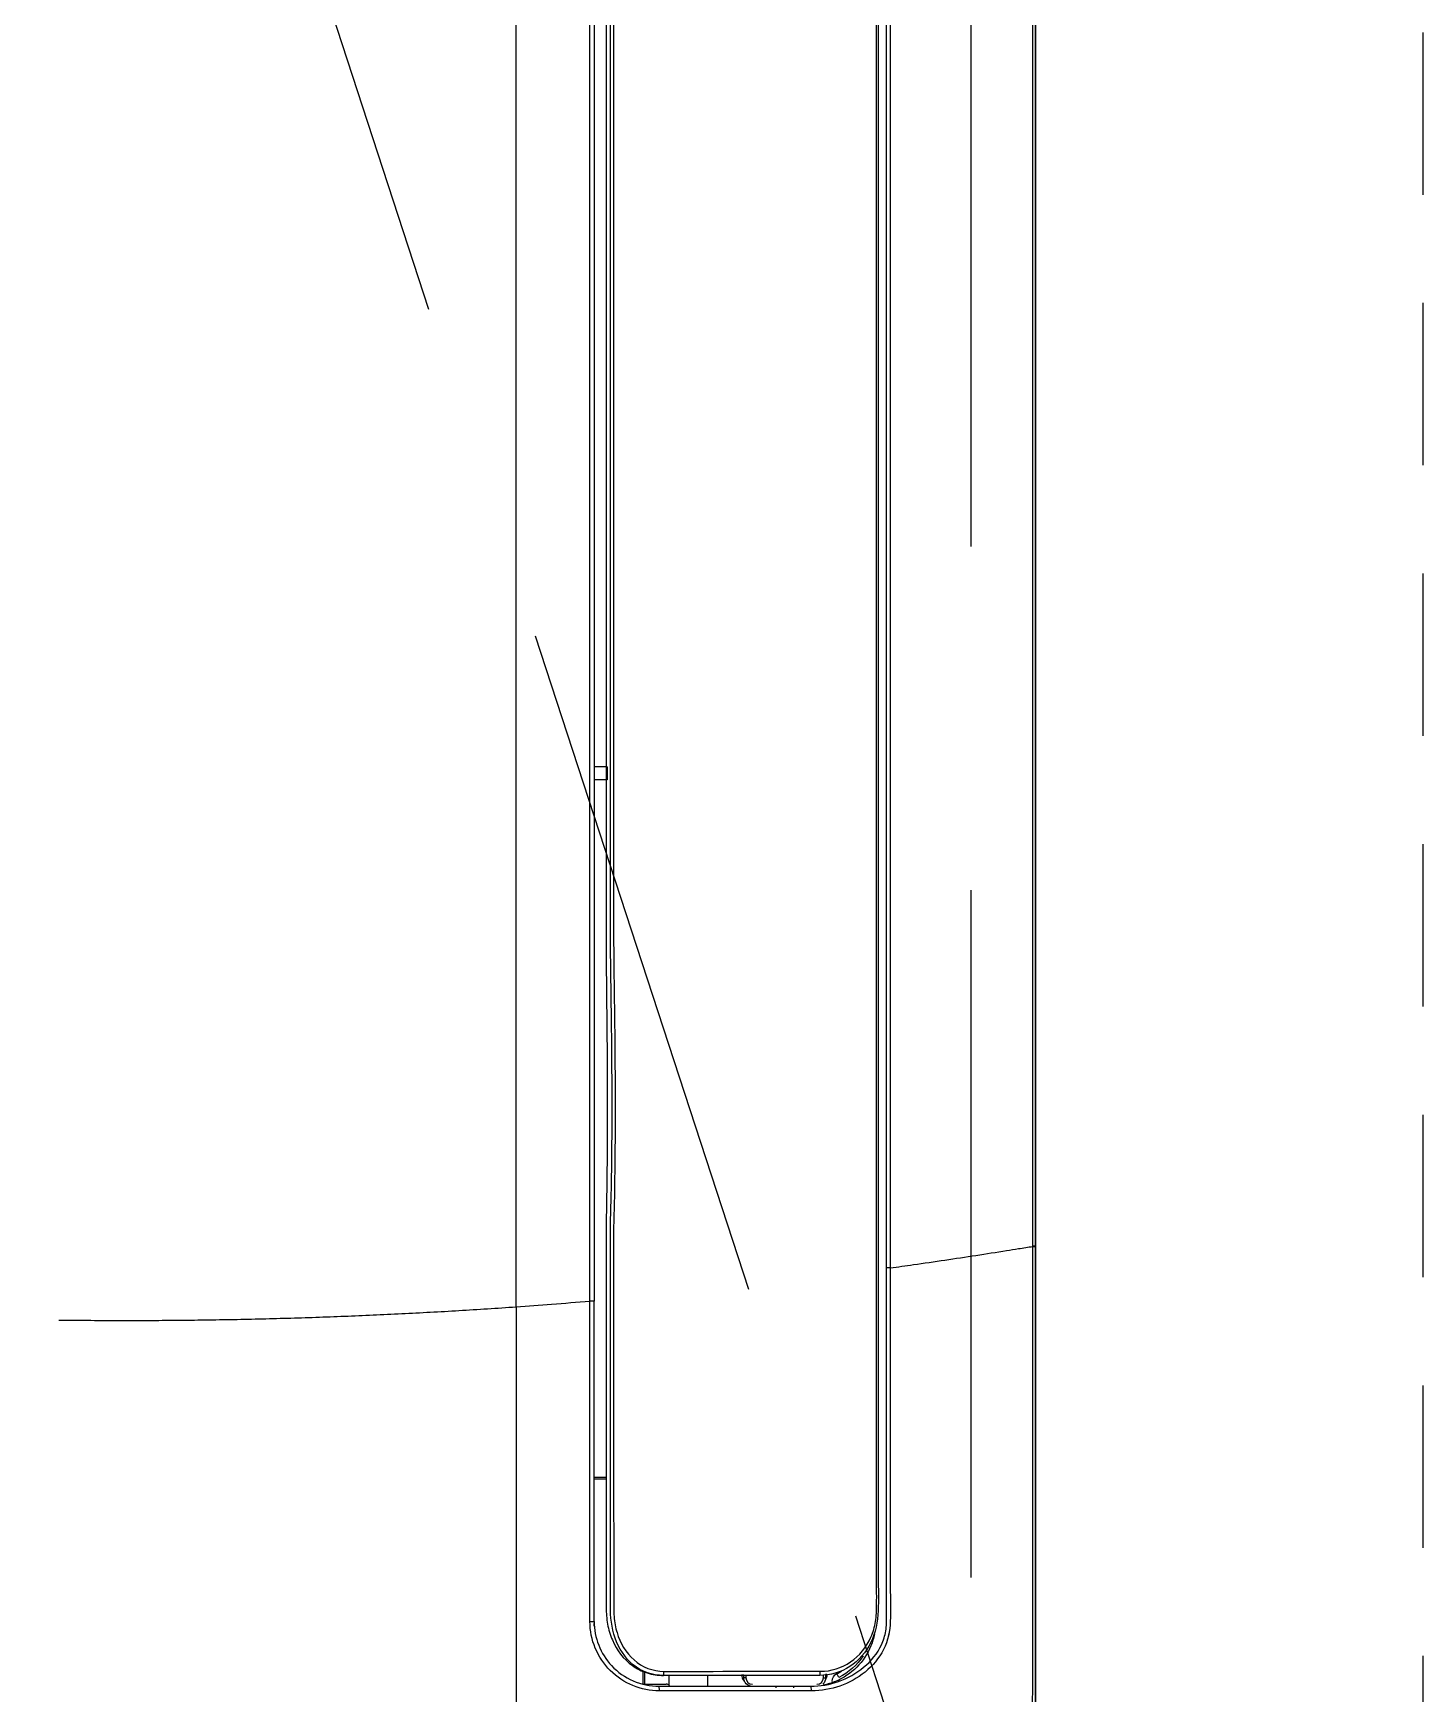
# Model space of a CAD drawing. Header units: millimetres. Extents: x 0 to 460316, y -63250 to 103204.
# Drawn here: x 222376.8 to 222697.5, y 89494.5 to 89878.1 of the extents above; entities that cross this region are included whole.
import ezdxf
from ezdxf.enums import TextEntityAlignment as Align

# ---------------------------------------------------------------- set-up
doc = ezdxf.new("R2010")
doc.units = ezdxf.units.MM
doc.header["$LTSCALE"] = 25
doc.linetypes.add('HID', pattern=[2.5, 1.5, -1])
doc.linetypes.add('HIDDEN', pattern=[9.525, 6.35, -3.175])
for name, color, linetype in [('06-LIGHT', 4, 'Continuous'), ('ac-Ref', 8, 'Continuous'), ('FORM(YOURNAME)-11', 1, 'Continuous'), ('도면층8', 8, 'Continuous')]:
    doc.layers.add(name, color=color, linetype=linetype)
doc.styles.add('YOURNAME', font='HY울릉도M.TTF')

# ---------------------------------------------------------------- blocks, each defined once
blk = doc.blocks.new('*U374')
at = {"color": 8}
for p, q in [((1312.7, 499.97), (207.18, 499.97)), ((207.18, 499.78), (1312.7, 499.78)), ((1312.7, 499.29), (207.18, 499.29)), ((1312.7, 499.78), (1312.7, 499.97)), ((1312.7, 499.29), (1312.7, 499.78)), ((1412.41, 454.49), (1411.51, 454.04)), ((1411.7, 451.74), (1411.7, 451.44)), ((1411.82, 451.44), (1412.48, 451.44)), ((1412.48, 450.94), (1411.86, 450.94)), ((1412.48, 450.94), (1412.48, 451.44)), ((1414.48, 443.99), (1414.78, 443.99)), ((1414.78, 439.99), (1414.48, 439.99)), ((1411.94, 433.04), (1412.48, 433.04)), ((1412.48, 432.54), (1411.94, 432.54)), ((1412.48, 433.04), (1412.48, 432.54)), ((1414.44, 424.24), (1411.94, 424.24)), ((1411.94, 415.24), (1414.44, 415.24)), ((1413.94, 409.66), (1413.94, 414.66)), ((1413.94, 409.3), (1410.8, 409.3)), ((1410.96, 409.66), (1413.94, 409.66)), ((1413.94, 409.3), (1413.94, 409.66)), ((1202.07, 400.98), (1205.07, 400.98)), ((1202.07, 400.98), (1202.07, 398)), ((1205.07, 400.98), (1205.07, 398)), ((1366.14, 397.95), (1366.14, 400.77)), ((1366.64, 400.77), (1366.64, 397.95)), ((194.4, 398), (1325.49, 398)), ((1325.47, 397.02), (194.4, 397.02)), ((1399.94, 397.95), (1400.59, 397.95)), ((1326.79, 380), (193.09, 380))]:
    blk.add_line(p, q, dxfattribs=at)
at = {"color": 1, "linetype": 'HIDDEN'}
blk.add_line((39.94, 14.99), (1479.94, 484.99), dxfattribs=at)
blk.add_lwpolyline([(1479.94, 484.99), (1479.94, 14.99), (39.94, 14.99), (39.94, 484.99)], close=True, dxfattribs=at)
at = {"color": 8, "extrusion": (0, 0, -1)}
for centre, radius, start, end in [((-1399.45, 448), 14.5, 123.3582, 153.4012), ((-1413.3, 454.94), 2, 270, 333.4012), ((-1411.7, 449.24), 2.5, 90, 121.8375), ((-1412.48, 449.44), 2, 90, 136.0476), ((-1412.48, 434.54), 2, 180, 270), ((-1411.7, 434.64), 2.5, 230.8007, 270)]:
    blk.add_arc(centre, radius, start, end, dxfattribs=at)
at = {"color": 8}
for centre, radius, start, end in [((1399.45, 448), 13.5, 26.5988, 31.903), ((1413.3, 454.94), 0.5, 206.5988, 270), ((1411.7, 449.24), 2.2, 86.9878, 90), ((1412.48, 449.44), 1.5, 0, 90), ((1412.48, 434.54), 1.5, 270, 0), ((1411.7, 434.64), 2.2, 270, 287.0747), ((1414.94, 414.66), 1, 135, 180)]:
    blk.add_arc(centre, radius, start, end, dxfattribs=at)
for centre, major_axis, ratio, start_param, end_param in [((1402.74, 466.21), (-0.5, 0), 0.595918, 0, 1.449973), ((1410.94, 450), (1, 0), 0.211564, 0, 1.531745), ((1410.94, 414), (1, 0), 0.091087, 0, 1.524136), ((1415.44, 413), (-1, 0), 0.07156, 4.657594, 6.336089), ((1399.44, 397), (0, 1), 0.039572, 4.743067, 6.253409)]:
    blk.add_ellipse(centre, major_axis=major_axis, ratio=ratio, start_param=start_param, end_param=end_param, dxfattribs=at)
for points, knots in [([(1445.54, 499.97), (1441.5, 499.97), (1437.45, 499.97), (1417.21, 499.97), (1401.02, 499.97), (1368.63, 499.97), (1352.44, 499.97), (1334.35, 499.97), (1332.45, 499.97), (1324.6, 499.97), (1318.65, 499.97), (1312.7, 499.97)], [0, 0, 0, 0, 0.091413, 0.091413, 0.457066, 0.457066, 0.822718, 0.822718, 0.865652, 0.865652, 1, 1, 1, 1]), ([(1312.82, 499.78), (1328.72, 499.78), (1344.63, 499.78), (1368.63, 499.78), (1376.73, 499.79), (1401.02, 499.79), (1417.21, 499.79), (1437.45, 499.79), (1441.5, 499.79), (1445.54, 499.79)], [0, 0, 0, 0, 0.359547, 0.359547, 0.542533, 0.542533, 0.908507, 0.908507, 1, 1, 1, 1]), ([(1445.54, 499.2), (1444.88, 499.2), (1444.21, 499.2), (1440.88, 499.21), (1438.21, 499.21), (1424.88, 499.23), (1414.21, 499.24), (1392.88, 499.27), (1382.21, 499.27), (1367.88, 499.28), (1364.21, 499.28), (1344.63, 499.29), (1328.72, 499.29), (1312.82, 499.29)], [0, 0, 0, 0, 0.015068, 0.015068, 0.075342, 0.075342, 0.316436, 0.316436, 0.557531, 0.557531, 0.640454, 0.640454, 1, 1, 1, 1]), ([(1317.81, 466.37), (1317.56, 468.15), (1316.61, 474.85), (1315.28, 483.83), (1314.03, 491.81), (1313.32, 496.17), (1313.02, 498.18), (1312.85, 499.29)], [0, 0, 0, 0, 0.156855, 0.590086, 0.806736, 0.893396, 1, 1, 1, 1]), ([(202.07, 466.37), (210.7, 466.36), (219.34, 466.37), (234.17, 466.37), (240.37, 466.37), (252.76, 466.37), (258.96, 466.37), (277.55, 466.37), (289.94, 466.37), (308.53, 466.37), (314.73, 466.37), (327.12, 466.37), (333.32, 466.37), (351.91, 466.37), (364.31, 466.37), (382.9, 466.37), (389.09, 466.37), (401.49, 466.37), (407.68, 466.37), (420.08, 466.37), (426.28, 466.37), (444.87, 466.37), (457.26, 466.37), (475.85, 466.37), (1042.05, 466.37), (1054.44, 466.37), (1060.64, 466.37), (1079.23, 466.37), (1091.62, 466.37), (1110.21, 466.37), (1116.41, 466.37), (1128.81, 466.37), (1135, 466.37), (1153.59, 466.37), (1165.99, 466.37), (1184.58, 466.37), (1190.78, 466.37), (1203.17, 466.37), (1209.37, 466.37), (1221.76, 466.37), (1227.96, 466.37), (1246.55, 466.37), (1258.94, 466.37), (1277.53, 466.37), (1283.73, 466.37), (1296.12, 466.37), (1302.32, 466.37), (1311.62, 466.37), (1314.71, 466.37), (1317.81, 466.37)], [0, 0, 0, 0, 0.046607, 0.046607, 0.08006, 0.08006, 0.113512, 0.113512, 0.180417, 0.180417, 0.213869, 0.213869, 0.247322, 0.247322, 0.314226, 0.314226, 0.347679, 0.347679, 0.381131, 0.381131, 0.414583, 0.414583, 0.481488, 0.481488, 0.514941, 0.514941, 0.548393, 0.548393, 0.615298, 0.615298, 0.64875, 0.64875, 0.682202, 0.682202, 0.749107, 0.749107, 0.78256, 0.78256, 0.816012, 0.816012, 0.849464, 0.849464, 0.916369, 0.916369, 0.949821, 0.949821, 0.983274, 0.983274, 1, 1, 1, 1]), ([(1317.81, 465.48), (1314.71, 465.48), (1311.62, 465.48), (1302.32, 465.48), (1296.12, 465.48), (1283.73, 465.48), (1277.53, 465.48), (1258.94, 465.48), (1246.55, 465.48), (1227.96, 465.48), (1221.76, 465.48), (1209.37, 465.48), (1203.17, 465.48), (1190.78, 465.48), (1184.58, 465.48), (1165.99, 465.49), (1153.59, 465.49), (1135, 465.49), (1128.81, 465.49), (1116.41, 465.48), (1110.21, 465.48), (1091.62, 465.48), (1079.23, 465.48), (1060.64, 465.48), (1054.44, 465.48), (1042.05, 465.48), (475.85, 465.48), (457.26, 465.48), (444.87, 465.48), (426.28, 465.49), (420.08, 465.49), (407.68, 465.49), (401.49, 465.49), (389.09, 465.49), (382.9, 465.49), (364.31, 465.49), (351.91, 465.49), (333.32, 465.49), (327.12, 465.49), (314.73, 465.49), (308.53, 465.49), (289.94, 465.48), (277.55, 465.48), (258.96, 465.48), (252.76, 465.48), (240.37, 465.48), (234.17, 465.48), (219.34, 465.49), (210.71, 465.48), (202.08, 465.48)], [0, 0, 0, 0, 0.016728, 0.016728, 0.05018, 0.05018, 0.083633, 0.083633, 0.150538, 0.150538, 0.183991, 0.183991, 0.217444, 0.217444, 0.250897, 0.250897, 0.317803, 0.317803, 0.351255, 0.351255, 0.384708, 0.384708, 0.451614, 0.451614, 0.485067, 0.485067, 0.51852, 0.51852, 0.585425, 0.585425, 0.618878, 0.618878, 0.652331, 0.652331, 0.685784, 0.685784, 0.752689, 0.752689, 0.786142, 0.786142, 0.819595, 0.819595, 0.886501, 0.886501, 0.919954, 0.919954, 0.953407, 0.953407, 1, 1, 1, 1]), ([(1317.81, 466.37), (1335.94, 466.37), (1354.08, 466.38), (1376.74, 466.37), (1381.27, 466.37), (1388.07, 466.37), (1390.34, 466.38), (1394.87, 466.38), (1397.13, 466.42), (1401.66, 466.34), (1403.93, 465.81), (1407.97, 463.77), (1409.72, 462.28), (1413.99, 457.05), (1415.47, 452.68), (1415.49, 448.19)], [0, 0, 0, 0, 0.5, 0.5, 0.625, 0.625, 0.6875, 0.6875, 0.75, 0.75, 0.8125, 0.8125, 0.875, 0.875, 1, 1, 1, 1]), ([(1414.44, 448), (1414.43, 452.36), (1412.9, 456.76), (1408.63, 461.95), (1406.86, 463.4), (1403.83, 464.79), (1402.77, 465.13), (1400.54, 465.52), (1399.42, 465.51), (1389.36, 465.45), (1380.42, 465.49), (1353.59, 465.49), (1335.7, 465.49), (1317.81, 465.48)], [0, 0, 0, 0, 0.125, 0.125, 0.1875, 0.1875, 0.21875, 0.21875, 0.25, 0.25, 0.5, 0.5, 1, 1, 1, 1]), ([(371.17, 463.58), (452.63, 463.58), (1094.09, 463.58), (1216.28, 463.58), (1257.01, 463.6), (1318.1, 463.58), (1338.47, 463.59), (1369.01, 463.59), (1379.18, 463.6), (1391.91, 463.6), (1394.45, 463.66), (1399.54, 463.49), (1402.08, 462.97), (1406.57, 460.78), (1408.54, 459.13), (1411.24, 454.97), (1411.94, 452.5), (1411.94, 450)], [0, 0, 0, 0, 0.5, 0.5, 0.75, 0.75, 0.875, 0.875, 0.9375, 0.9375, 0.953125, 0.953125, 0.96875, 0.96875, 0.984375, 0.984375, 1, 1, 1, 1]), ([(1410.98, 450.21), (1410.98, 452.71), (1410.22, 455.17), (1407.41, 459.27), (1405.38, 460.89), (1401.93, 462.41), (1400.7, 462.77), (1398.22, 463.18), (1396.95, 463.22), (1393.14, 463.23), (1390.6, 463.22), (1377.92, 463.22), (1367.77, 463.21), (1337.31, 463.2), (1317.01, 463.2), (1256.08, 463.21), (1215.47, 463.2), (1093.63, 463.21), (452.4, 463.21), (371.17, 463.21)], [0, 0, 0, 0, 0.015625, 0.015625, 0.03125, 0.03125, 0.039062, 0.039062, 0.046875, 0.046875, 0.0625, 0.0625, 0.125, 0.125, 0.25, 0.25, 0.5, 0.5, 1, 1, 1, 1]), ([(1402.36, 462.71), (1403.3, 462.53), (1406.14, 461.68), (1410.32, 458.9), (1413.1, 454.72), (1413.97, 451.88), (1414.16, 450.91), (1414.16, 450.9)], [0, 0, 0, 0, 0.160215, 0.495467, 0.830718, 0.998344, 1, 1, 1, 1]), ([(371.17, 402.51), (452.2, 402.51), (1093.24, 402.51), (1194.53, 402.5), (1214.79, 402.49), (1245.18, 402.48), (1255.31, 402.67), (1275.56, 402.86), (1285.69, 402.89), (1298.35, 402.72), (1300.89, 402.69), (1305.95, 402.56), (1308.48, 402.47), (1316.08, 402.52), (1321.14, 402.49), (1336.33, 402.51), (1346.46, 402.51), (1366.72, 402.51), (1376.84, 402.51), (1389.5, 402.52), (1392.03, 402.52), (1395.82, 402.52), (1397.09, 402.49), (1399.61, 402.7), (1400.86, 402.92), (1404.44, 404.02), (1406.69, 405.31), (1410.04, 409.12), (1410.99, 411.55), (1410.99, 414.09)], [0, 0, 0, 0, 0.5, 0.5, 0.625, 0.625, 0.6875, 0.6875, 0.75, 0.75, 0.765625, 0.765625, 0.78125, 0.78125, 0.8125, 0.8125, 0.875, 0.875, 0.9375, 0.9375, 0.953125, 0.953125, 0.960937, 0.960937, 0.96875, 0.96875, 0.984375, 0.984375, 1, 1, 1, 1]), ([(1411.94, 414), (1411.94, 411.49), (1411.07, 408.97), (1407.87, 405.07), (1405.66, 403.68), (1400.96, 402.01), (1398.4, 401.75), (1393.32, 401.79), (1390.79, 401.78), (1378.1, 401.77), (1367.94, 401.77), (1347.63, 401.77), (1337.48, 401.77), (1322.24, 401.76), (1317.16, 401.78), (1307.01, 401.73), (1301.93, 401.96), (1286.7, 402.2), (1276.54, 402.18), (1256.22, 401.97), (1246.06, 401.75), (1215.59, 401.75), (1195.27, 401.76), (1093.7, 401.77), (452.43, 401.77), (371.17, 401.77)], [0, 0, 0, 0, 0.015625, 0.015625, 0.03125, 0.03125, 0.046875, 0.046875, 0.0625, 0.0625, 0.125, 0.125, 0.1875, 0.1875, 0.21875, 0.21875, 0.25, 0.25, 0.3125, 0.3125, 0.375, 0.375, 0.5, 0.5, 1, 1, 1, 1]), ([(371.17, 400.77), (452.5, 400.77), (1093.84, 400.77), (1195.51, 400.76), (1215.85, 400.75), (1246.35, 400.75), (1256.52, 400.9), (1276.85, 401.05), (1287.02, 401.06), (1302.27, 400.89), (1307.35, 400.74), (1317.52, 400.78), (1322.6, 400.75), (1337.85, 400.77), (1348.02, 400.77), (1368.35, 400.77), (1378.51, 400.78), (1391.22, 400.78), (1393.76, 400.76), (1397.56, 400.81), (1398.83, 400.88), (1401.33, 401.34), (1402.58, 401.71), (1406.08, 403.21), (1408.18, 404.76), (1410.42, 407.88), (1410.98, 409.01), (1411.75, 411.43), (1411.94, 412.73), (1411.94, 414)], [0, 0, 0, 0, 0.5, 0.5, 0.625, 0.625, 0.6875, 0.6875, 0.75, 0.75, 0.78125, 0.78125, 0.8125, 0.8125, 0.875, 0.875, 0.9375, 0.9375, 0.953125, 0.953125, 0.960938, 0.960938, 0.96875, 0.96875, 0.984375, 0.984375, 0.992188, 0.992188, 1, 1, 1, 1]), ([(1399.44, 398), (1403.21, 398), (1406.92, 399.47), (1412.69, 404.83), (1414.46, 408.91), (1414.44, 413)], [0, 0, 0, 0, 0.477397, 0.477397, 1, 1, 1, 1]), ([(1415.5, 413.07), (1415.5, 410.96), (1415.08, 408.88), (1413.48, 405), (1412.29, 403.22), (1407.87, 398.78), (1403.72, 397.03), (1399.48, 397.03)], [0, 0, 0, 0, 0.25, 0.25, 0.5, 0.5, 1, 1, 1, 1]), ([(1326.79, 380), (1326.59, 382.73), (1326.18, 388.4), (1325.71, 394.07), (1325.47, 397.02)], [0, 0, 0, 0, 0.480429, 1, 1, 1, 1]), ([(1326.79, 380), (1334.87, 380), (1351.02, 380), (1375.24, 380), (1399.46, 380), (1423.66, 380), (1447.83, 380), (1471.96, 380), (1492.01, 380), (1506, 380), (1512.72, 380), (1515.44, 380), (1516.17, 380)], [0, 0, 0, 0, 0.127521, 0.255042, 0.382563, 0.510084, 0.637605, 0.765126, 0.892647, 0.956407, 0.988287, 1, 1, 1, 1])]:
    blk.add_open_spline(points, degree=3, knots=knots, dxfattribs=at)
for points, degree in [([(1312.7, 499.78), (1312.74, 499.78), (1312.78, 499.78), (1312.82, 499.78)], 3), ([(1312.85, 499.29), (1312.8, 499.29), (1312.75, 499.29), (1312.7, 499.29)], 3), ([(1312.83, 499.29), (1312.83, 499.57), (1312.83, 499.77), (1312.83, 499.78)], 3), ([(1317.81, 466.37), (1317.81, 466.07), (1317.81, 465.73), (1317.81, 465.48)], 3), ([(1410.99, 414.09), (1410.99, 426.24), (1410.98, 438.29), (1410.98, 450.21)], 3), ([(1411.94, 450), (1411.94, 438.12), (1411.94, 426.11), (1411.94, 414)], 3), ([(1415.49, 448.19), (1414.95, 448.19), (1414.44, 448.1), (1414.44, 448)], 3), ([(1414.44, 413), (1414.44, 424.75), (1414.44, 436.42), (1414.44, 448)], 3), ([(1415.49, 448.19), (1415.49, 436.58), (1415.5, 424.85), (1415.5, 413.07)], 3), ([(1325.49, 398), (1325.49, 397.99), (1325.49, 397.53), (1325.49, 397.02)], 3), ([(1399.48, 397.03), (1374.83, 397.03), (1350.16, 397.02), (1325.49, 397.02)], 3), ([(1399.44, 398), (1374.83, 398), (1350.2, 398), (1325.57, 398)], 3), ([(1329.85, 274.41), (1330.49, 327.21), (1326.79, 380)], 2)]:
    blk.add_open_spline(points, degree=degree, dxfattribs=at)
blk = doc.blocks.new('A$C43c8e90a')
at = {"layer": '06-LIGHT', "color": 10, "linetype": 'HID'}
blk.add_line((11793.28, 7696.75), (11793.28, 4116.75), dxfattribs=at)
at = {"layer": '도면층8', "rotation": 270}
blk.add_blockref('*U374', (11203.98, 6666.69), dxfattribs=at)
at = {"layer": 'FORM(YOURNAME)-11', "color": 3, "style": 'YOURNAME'}
for tag, height, p in [('1', 112.62, (41267.91, 5868.13)), ('2', 112.62, (41267.91, 5707.23)), ('3', 112.62, (41267.91, 5385.45)), ('4', 112.62, (41267.91, 4902.77)), ('5', 128.71, (41267.91, 4323.55)), ('6', 128.71, (41267.91, 3760.43)), ('7', 128.71, (41267.91, 3197.3)), ('8', 128.71, (41267.91, 2634.18)), ('9', 128.71, (41267.91, 2071.05)), ('10', 128.71, (40205.33, 1524.02)), ('11', 128.71, (41267.91, 1507.93)), ('12', 128.71, (40205.33, 960.89)), ('13', 128.71, (41267.91, 960.89))]:
    blk.add_attdef(tag, text='', height=height, dxfattribs=at).set_placement(p, align=Align.MIDDLE_RIGHT)

msp = doc.modelspace()

# ---------------------------------------------------------------- block references
at = {"layer": 'ac-Ref'}
msp.add_blockref('A$C43c8e90a', (210904.25, 84244.02), dxfattribs=at)

doc.saveas('drawing.dxf')
